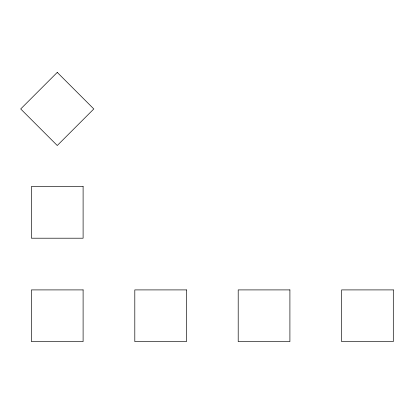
<?xml version="1.0" encoding="UTF-8"?>
<svg xmlns="http://www.w3.org/2000/svg" width="414" height="414" viewBox="0 0 414 414"><rect width="100%" height="100%" fill="white"/><g stroke="black" fill="none" stroke-linecap="round" stroke-linejoin="round"><path stroke-width="0.62" d="M57.256 72.398L20.7 108.954L57.256 145.511L93.812 108.954L57.256 72.398M83.105 186.502L31.407 186.502L31.407 238.205L83.105 238.205L83.105 186.502M83.105 289.904L31.407 289.904L31.407 341.602L83.105 341.602L83.105 289.904M186.502 289.904L134.804 289.904L134.804 341.602L186.502 341.602L186.502 289.904M289.904 289.904L238.205 289.904L238.205 341.602L289.904 341.602L289.904 289.904M393.3 289.904L341.602 289.904L341.602 341.602L393.3 341.602L393.3 289.904"/></g></svg>
